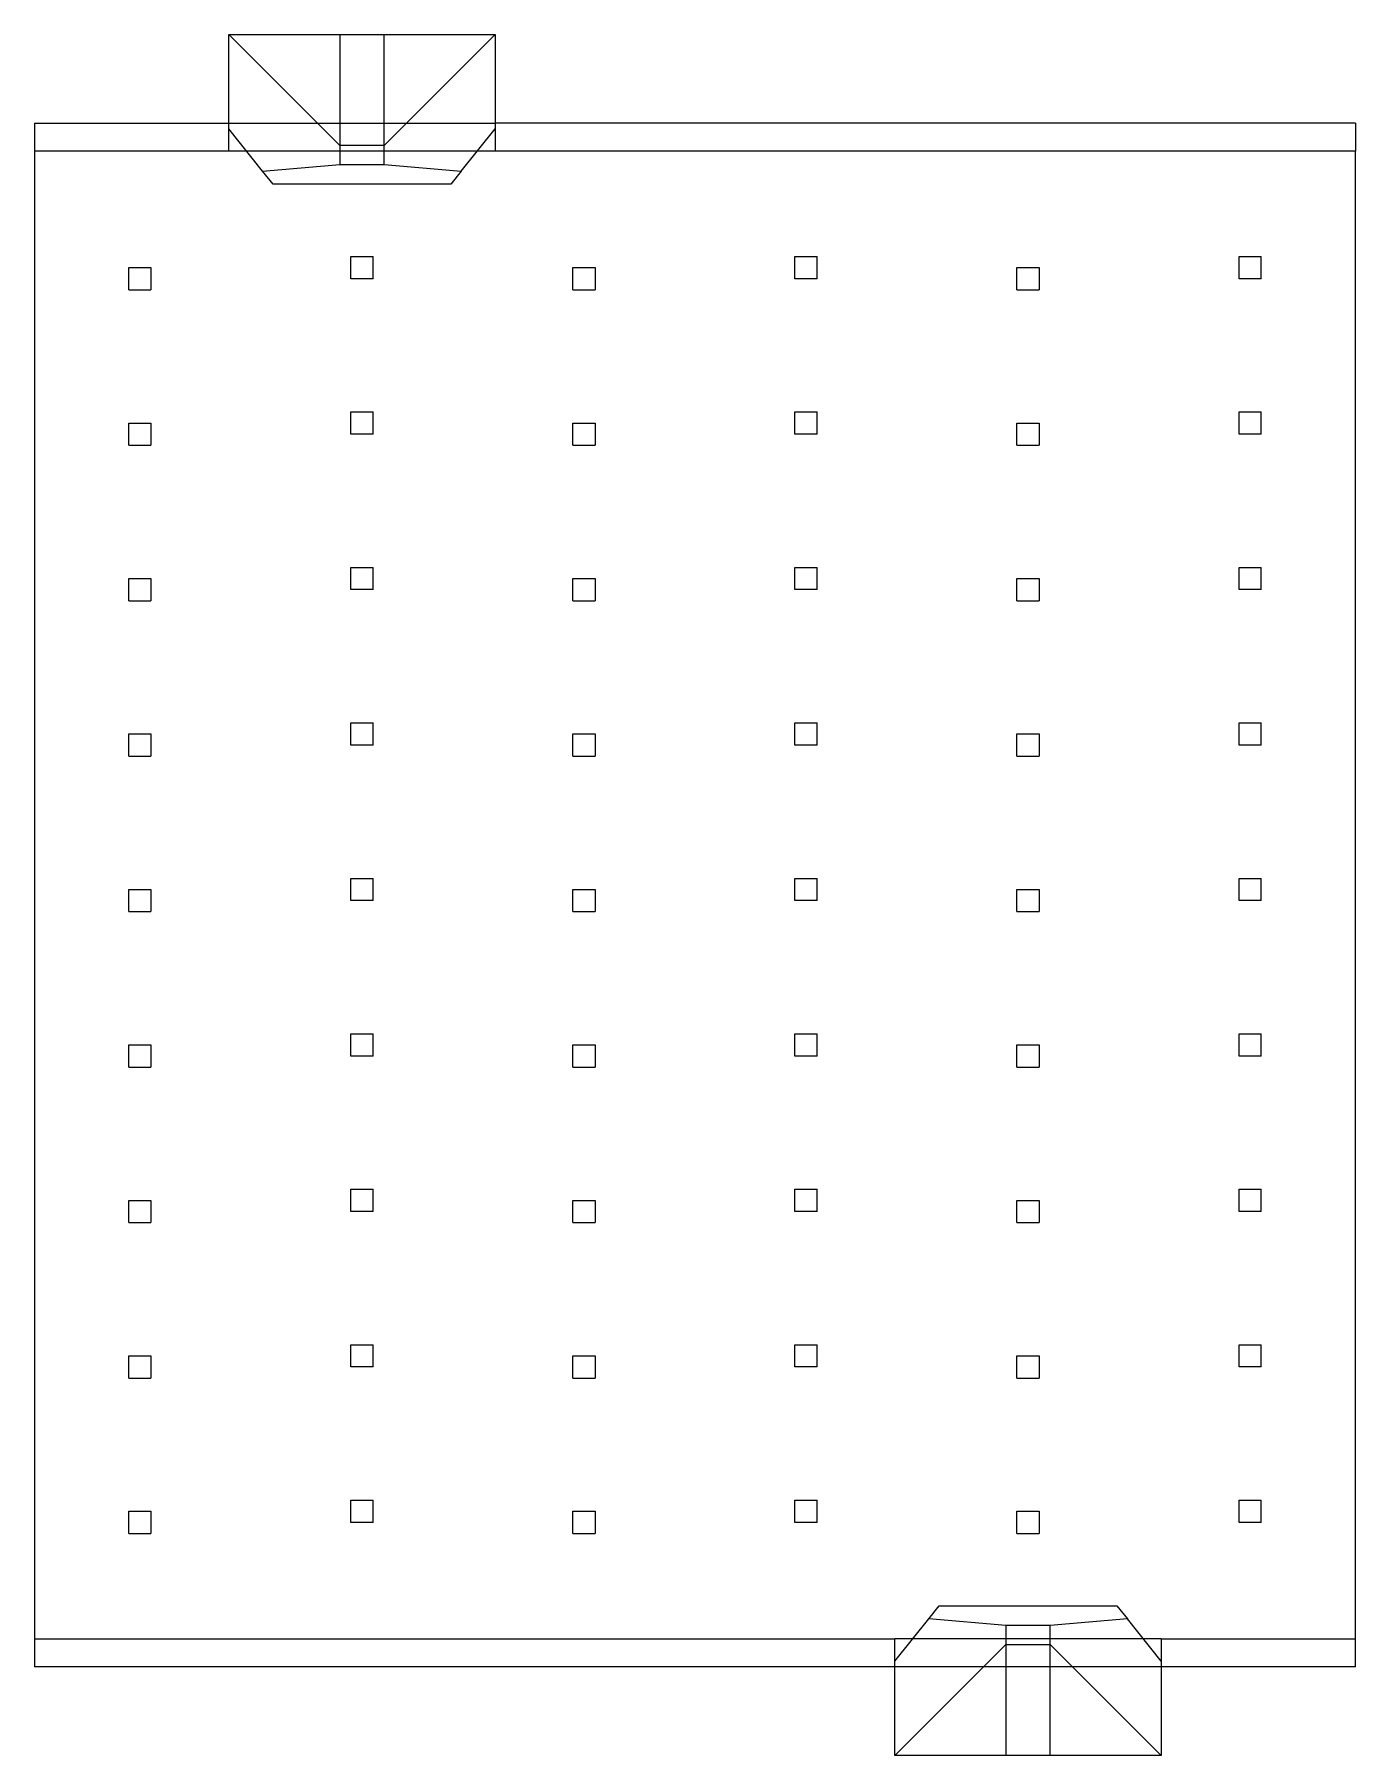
# Model space of a CAD drawing. Header units: millimetres. Extents: x -84 to 500, y -79 to 331.
# Drawn here: x 219.62 to 231.51, y 271.67 to 287.17 of the extents above; entities that cross this region are included whole.
import ezdxf
from ezdxf.lldxf.tags import DXFTag

# ---------------------------------------------------------------- set-up
doc = ezdxf.new("R2010")
doc.units = ezdxf.units.MM
tags = doc.linetypes.add('HIDDEN', pattern=[1.905, 1.27, -0.635]).pattern_tags.tags
tags[6:7] = [DXFTag(74, 4), DXFTag(75, 0), DXFTag(340, '0'), DXFTag(46, 1.0), DXFTag(50, 0.0), DXFTag(44, 0.0), DXFTag(45, 0.0)]
tags[4:5] = [DXFTag(74, 4), DXFTag(75, 0), DXFTag(340, '0'), DXFTag(46, 1.0), DXFTag(50, 0.0), DXFTag(44, 0.0), DXFTag(45, 0.0)]

msp = doc.modelspace()

# ---------------------------------------------------------------- linework, layer by layer
at = {"color": 7, "linetype": 'Continuous', "lineweight": 15}
for p, q in [((221.365, 287.17), (222.365, 287.17)), ((221.365, 287.17), (222.365, 286.17)), ((221.365, 286.32), (221.365, 287.17)), ((222.365, 287.17), (222.765, 287.17)), ((222.365, 287.17), (222.365, 286.17)), ((222.765, 286.17), (222.765, 287.17)), ((222.765, 286.17), (223.765, 287.17)), ((222.765, 287.17), (223.765, 287.17)), ((223.765, 287.17), (223.765, 286.32)), ((219.615, 286.37), (221.365, 286.37)), ((219.615, 286.37), (219.615, 286.12)), ((221.67, 285.939), (221.365, 286.32)), ((221.365, 286.12), (221.365, 286.32)), ((223.46, 285.939), (223.765, 286.32)), ((231.515, 286.37), (223.765, 286.37)), ((223.765, 286.32), (223.765, 286.12)), ((231.515, 286.37), (231.515, 286.12)), ((222.365, 286.17), (222.365, 286)), ((222.765, 286.17), (222.365, 286.17)), ((222.765, 286), (222.765, 286.17)), ((219.615, 286.12), (219.615, 272.72)), ((221.365, 286.12), (219.615, 286.12)), ((221.67, 285.939), (222.365, 286)), ((222.365, 286), (222.765, 286)), ((222.765, 286), (223.46, 285.939)), ((231.515, 286.12), (223.765, 286.12)), ((231.515, 272.72), (231.515, 286.12)), ((221.765, 285.82), (221.67, 285.939)), ((223.365, 285.82), (221.765, 285.82)), ((223.46, 285.939), (223.365, 285.82)), ((227.67, 272.901), (227.765, 273.02)), ((227.765, 273.02), (229.365, 273.02)), ((229.365, 273.02), (229.46, 272.901)), ((227.365, 272.52), (227.67, 272.901)), ((228.365, 272.84), (227.67, 272.901)), ((228.365, 272.84), (228.365, 272.67)), ((228.765, 272.84), (228.365, 272.84)), ((229.46, 272.901), (228.765, 272.84)), ((228.765, 272.67), (228.765, 272.84)), ((229.765, 272.52), (229.46, 272.901)), ((219.615, 272.72), (227.365, 272.72)), ((219.615, 272.72), (219.615, 272.47)), ((227.365, 272.52), (227.365, 272.72)), ((228.365, 272.67), (227.365, 271.67)), ((228.365, 272.67), (228.765, 272.67)), ((228.365, 272.67), (228.365, 271.67)), ((229.765, 271.67), (228.765, 272.67)), ((228.765, 271.67), (228.765, 272.67)), ((229.765, 272.72), (231.515, 272.72)), ((229.765, 272.72), (229.765, 272.52)), ((231.515, 272.47), (231.515, 272.72)), ((227.365, 271.67), (227.365, 272.52)), ((229.765, 272.52), (229.765, 271.67)), ((227.365, 272.47), (219.615, 272.47)), ((231.515, 272.47), (229.765, 272.47)), ((228.365, 271.67), (227.365, 271.67)), ((228.765, 271.67), (228.365, 271.67)), ((229.765, 271.67), (228.765, 271.67))]:
    msp.add_line(p, q, dxfattribs=at)
at = {"color": 7, "linetype": 'HIDDEN', "lineweight": 0}
for p, q in [((221.365, 286.37), (223.765, 286.37)), ((223.765, 286.12), (221.365, 286.12)), ((220.465, 285.07), (220.665, 285.07)), ((220.465, 284.87), (220.465, 285.07)), ((220.665, 285.07), (220.665, 284.87)), ((222.465, 285.17), (222.665, 285.17)), ((222.465, 284.97), (222.465, 285.17)), ((222.665, 284.97), (222.665, 285.17)), ((224.465, 285.07), (224.665, 285.07)), ((224.465, 284.87), (224.465, 285.07)), ((224.665, 285.07), (224.665, 284.87)), ((226.465, 284.97), (226.465, 285.17)), ((226.465, 285.17), (226.665, 285.17)), ((226.665, 284.97), (226.665, 285.17)), ((228.465, 285.07), (228.665, 285.07)), ((228.465, 284.87), (228.465, 285.07)), ((228.665, 285.07), (228.665, 284.87)), ((230.465, 285.17), (230.665, 285.17)), ((230.465, 284.97), (230.465, 285.17)), ((230.665, 284.97), (230.665, 285.17)), ((222.665, 284.97), (222.465, 284.97)), ((226.665, 284.97), (226.465, 284.97)), ((230.665, 284.97), (230.465, 284.97)), ((220.465, 284.87), (220.665, 284.87)), ((224.465, 284.87), (224.665, 284.87)), ((228.465, 284.87), (228.665, 284.87)), ((220.465, 283.67), (220.665, 283.67)), ((220.465, 283.47), (220.465, 283.67)), ((220.665, 283.67), (220.665, 283.47)), ((222.465, 283.77), (222.665, 283.77)), ((222.465, 283.57), (222.465, 283.77)), ((222.665, 283.57), (222.665, 283.77)), ((224.465, 283.47), (224.465, 283.67)), ((224.465, 283.67), (224.665, 283.67)), ((224.665, 283.67), (224.665, 283.47)), ((226.465, 283.57), (226.465, 283.77)), ((226.465, 283.77), (226.665, 283.77)), ((226.665, 283.57), (226.665, 283.77)), ((228.465, 283.67), (228.665, 283.67)), ((228.465, 283.47), (228.465, 283.67)), ((228.665, 283.67), (228.665, 283.47)), ((230.465, 283.57), (230.465, 283.77)), ((230.465, 283.77), (230.665, 283.77)), ((230.665, 283.57), (230.665, 283.77)), ((222.665, 283.57), (222.465, 283.57)), ((226.665, 283.57), (226.465, 283.57)), ((230.665, 283.57), (230.465, 283.57)), ((220.465, 283.47), (220.665, 283.47)), ((224.465, 283.47), (224.665, 283.47)), ((228.465, 283.47), (228.665, 283.47)), ((220.465, 282.27), (220.665, 282.27)), ((220.465, 282.07), (220.465, 282.27)), ((220.665, 282.27), (220.665, 282.07)), ((222.465, 282.37), (222.665, 282.37)), ((222.465, 282.17), (222.465, 282.37)), ((222.665, 282.17), (222.665, 282.37)), ((224.465, 282.27), (224.665, 282.27)), ((224.465, 282.07), (224.465, 282.27)), ((224.665, 282.27), (224.665, 282.07)), ((226.465, 282.37), (226.665, 282.37)), ((226.465, 282.17), (226.465, 282.37)), ((226.665, 282.17), (226.665, 282.37)), ((228.465, 282.07), (228.465, 282.27)), ((228.465, 282.27), (228.665, 282.27)), ((228.665, 282.27), (228.665, 282.07)), ((230.465, 282.17), (230.465, 282.37)), ((230.465, 282.37), (230.665, 282.37)), ((230.665, 282.17), (230.665, 282.37)), ((222.665, 282.17), (222.465, 282.17)), ((226.665, 282.17), (226.465, 282.17)), ((230.665, 282.17), (230.465, 282.17)), ((220.465, 282.07), (220.665, 282.07)), ((224.465, 282.07), (224.665, 282.07)), ((228.465, 282.07), (228.665, 282.07)), ((220.465, 280.87), (220.665, 280.87)), ((220.465, 280.67), (220.465, 280.87)), ((220.665, 280.87), (220.665, 280.67)), ((222.465, 280.97), (222.665, 280.97)), ((222.465, 280.77), (222.465, 280.97)), ((222.665, 280.77), (222.665, 280.97)), ((224.465, 280.87), (224.665, 280.87)), ((224.465, 280.67), (224.465, 280.87)), ((224.665, 280.87), (224.665, 280.67)), ((226.465, 280.97), (226.665, 280.97)), ((226.465, 280.77), (226.465, 280.97)), ((226.665, 280.77), (226.665, 280.97)), ((228.465, 280.87), (228.665, 280.87)), ((228.465, 280.67), (228.465, 280.87)), ((228.665, 280.87), (228.665, 280.67)), ((230.465, 280.77), (230.465, 280.97)), ((230.465, 280.97), (230.665, 280.97)), ((230.665, 280.77), (230.665, 280.97)), ((222.665, 280.77), (222.465, 280.77)), ((226.665, 280.77), (226.465, 280.77)), ((230.665, 280.77), (230.465, 280.77)), ((220.465, 280.67), (220.665, 280.67)), ((224.465, 280.67), (224.665, 280.67)), ((228.465, 280.67), (228.665, 280.67)), ((220.465, 279.47), (220.665, 279.47)), ((220.465, 279.27), (220.465, 279.47)), ((220.665, 279.47), (220.665, 279.27)), ((222.465, 279.57), (222.665, 279.57)), ((222.465, 279.37), (222.465, 279.57)), ((222.665, 279.37), (222.665, 279.57)), ((224.465, 279.27), (224.465, 279.47)), ((224.465, 279.47), (224.665, 279.47)), ((224.665, 279.47), (224.665, 279.27)), ((226.465, 279.57), (226.665, 279.57)), ((226.465, 279.37), (226.465, 279.57)), ((226.665, 279.37), (226.665, 279.57)), ((228.465, 279.47), (228.665, 279.47)), ((228.465, 279.27), (228.465, 279.47)), ((228.665, 279.47), (228.665, 279.27)), ((230.465, 279.37), (230.465, 279.57)), ((230.465, 279.57), (230.665, 279.57)), ((230.665, 279.37), (230.665, 279.57)), ((222.665, 279.37), (222.465, 279.37)), ((226.665, 279.37), (226.465, 279.37)), ((230.665, 279.37), (230.465, 279.37)), ((220.465, 279.27), (220.665, 279.27)), ((224.465, 279.27), (224.665, 279.27)), ((228.465, 279.27), (228.665, 279.27)), ((220.465, 278.07), (220.665, 278.07)), ((220.465, 277.87), (220.465, 278.07)), ((220.665, 278.07), (220.665, 277.87)), ((222.465, 278.17), (222.665, 278.17)), ((222.465, 277.97), (222.465, 278.17)), ((222.665, 277.97), (222.665, 278.17)), ((224.465, 278.07), (224.665, 278.07)), ((224.465, 277.87), (224.465, 278.07)), ((224.665, 278.07), (224.665, 277.87)), ((226.465, 278.17), (226.665, 278.17)), ((226.465, 277.97), (226.465, 278.17)), ((226.665, 277.97), (226.665, 278.17)), ((228.465, 278.07), (228.665, 278.07)), ((228.465, 277.87), (228.465, 278.07)), ((228.665, 278.07), (228.665, 277.87)), ((230.465, 277.97), (230.465, 278.17)), ((230.465, 278.17), (230.665, 278.17)), ((230.665, 277.97), (230.665, 278.17)), ((222.665, 277.97), (222.465, 277.97)), ((226.665, 277.97), (226.465, 277.97)), ((230.665, 277.97), (230.465, 277.97)), ((220.465, 277.87), (220.665, 277.87)), ((224.465, 277.87), (224.665, 277.87)), ((228.465, 277.87), (228.665, 277.87)), ((222.465, 276.77), (222.665, 276.77)), ((222.465, 276.57), (222.465, 276.77)), ((222.665, 276.57), (222.665, 276.77)), ((226.465, 276.77), (226.665, 276.77)), ((226.465, 276.57), (226.465, 276.77)), ((226.665, 276.57), (226.665, 276.77)), ((230.465, 276.57), (230.465, 276.77)), ((230.465, 276.77), (230.665, 276.77)), ((230.665, 276.57), (230.665, 276.77)), ((220.465, 276.67), (220.665, 276.67)), ((220.465, 276.47), (220.465, 276.67)), ((220.665, 276.67), (220.665, 276.47)), ((222.665, 276.57), (222.465, 276.57)), ((224.465, 276.67), (224.665, 276.67)), ((224.465, 276.47), (224.465, 276.67)), ((224.665, 276.67), (224.665, 276.47)), ((226.665, 276.57), (226.465, 276.57)), ((228.465, 276.47), (228.465, 276.67)), ((228.465, 276.67), (228.665, 276.67)), ((228.665, 276.67), (228.665, 276.47)), ((230.665, 276.57), (230.465, 276.57)), ((220.465, 276.47), (220.665, 276.47)), ((224.465, 276.47), (224.665, 276.47)), ((228.465, 276.47), (228.665, 276.47)), ((222.465, 275.37), (222.665, 275.37)), ((222.465, 275.17), (222.465, 275.37)), ((222.665, 275.17), (222.665, 275.37)), ((226.465, 275.37), (226.665, 275.37)), ((226.465, 275.17), (226.465, 275.37)), ((226.665, 275.17), (226.665, 275.37)), ((230.465, 275.17), (230.465, 275.37)), ((230.465, 275.37), (230.665, 275.37)), ((230.665, 275.17), (230.665, 275.37)), ((220.465, 275.27), (220.665, 275.27)), ((220.465, 275.07), (220.465, 275.27)), ((220.665, 275.27), (220.665, 275.07)), ((222.665, 275.17), (222.465, 275.17)), ((224.465, 275.07), (224.465, 275.27)), ((224.465, 275.27), (224.665, 275.27)), ((224.665, 275.27), (224.665, 275.07)), ((226.665, 275.17), (226.465, 275.17)), ((228.465, 275.27), (228.665, 275.27)), ((228.465, 275.07), (228.465, 275.27)), ((228.665, 275.27), (228.665, 275.07)), ((230.665, 275.17), (230.465, 275.17)), ((220.465, 275.07), (220.665, 275.07)), ((224.465, 275.07), (224.665, 275.07)), ((228.465, 275.07), (228.665, 275.07)), ((222.465, 273.77), (222.465, 273.97)), ((222.465, 273.97), (222.665, 273.97)), ((222.665, 273.77), (222.665, 273.97)), ((226.465, 273.77), (226.465, 273.97)), ((226.465, 273.97), (226.665, 273.97)), ((226.665, 273.77), (226.665, 273.97)), ((230.465, 273.77), (230.465, 273.97)), ((230.465, 273.97), (230.665, 273.97)), ((230.665, 273.77), (230.665, 273.97)), ((220.465, 273.87), (220.665, 273.87)), ((220.465, 273.67), (220.465, 273.87)), ((220.665, 273.87), (220.665, 273.67)), ((222.665, 273.77), (222.465, 273.77)), ((224.465, 273.87), (224.665, 273.87)), ((224.465, 273.67), (224.465, 273.87)), ((224.665, 273.87), (224.665, 273.67)), ((226.665, 273.77), (226.465, 273.77)), ((228.465, 273.67), (228.465, 273.87)), ((228.465, 273.87), (228.665, 273.87)), ((228.665, 273.87), (228.665, 273.67)), ((230.665, 273.77), (230.465, 273.77)), ((220.465, 273.67), (220.665, 273.67)), ((224.465, 273.67), (224.665, 273.67)), ((228.465, 273.67), (228.665, 273.67)), ((229.765, 272.72), (227.365, 272.72)), ((229.765, 272.47), (227.365, 272.47))]:
    msp.add_line(p, q, dxfattribs=at)

doc.saveas('drawing.dxf')
